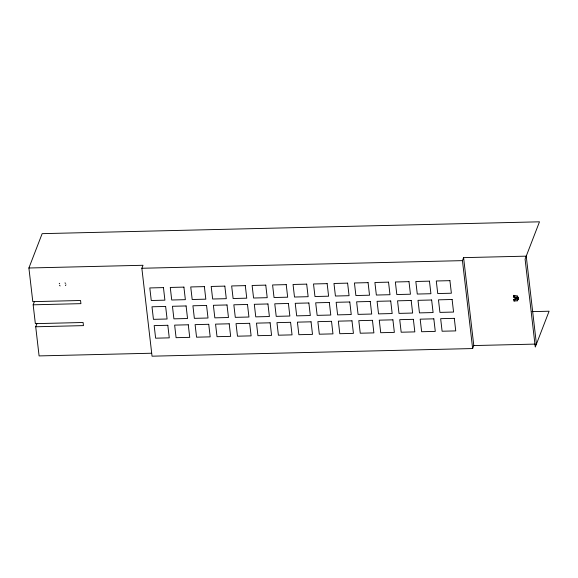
<?xml version="1.0" encoding="UTF-8"?>
<svg xmlns="http://www.w3.org/2000/svg" width="578" height="578" viewBox="0 0 578 578"><rect width="100%" height="100%" fill="white"/><g stroke="black" fill="none" stroke-linecap="round" stroke-linejoin="round"><path stroke-width="0.87" d="M513.394 296.861L513.878 295.351L517.252 295.994L518.307 297.721L516.465 298.443L513.394 296.861L515.085 297.258M517.252 295.994L516.465 298.443L513.878 295.351M517.989 299.007L518.163 298.515M151.393 353.237L39.087 355.911L35.713 326.78L83.456 325.616L83.095 322.495L35.352 323.651L33.163 304.808L80.913 303.652L80.544 300.502L32.801 301.658L28.9 267.997L42.151 233.656L539.484 221.815L525.084 259.139L535.271 347.06L549.1 311.224L531.948 311.629M33.163 304.808L34.463 301.449M35.713 326.78L37.006 323.427M536.427 344.069L526.233 256.155L463.599 257.644L473.787 345.565L472.638 348.548L152.043 356.185L141.856 268.264L143.004 265.28L28.9 267.997M472.638 348.548L462.451 260.635L463.599 257.644M513.943 299.39L513.517 299.57L514.044 301.037L517.404 300.791L518.228 298.956M65.957 284.81L65.365 285.597M514.044 301.037L516.869 298.234M59.686 283.285L59.245 283.697M515.193 298.898L513.517 299.57L516.544 298.414L518.415 299.281L517.382 298.58M141.856 268.264L462.451 260.635M473.787 345.565L535.531 344.091M65.711 283.285L64.938 282.953M60.112 285.929L59.491 285.214M518.119 297.316L518.307 297.721M516.544 298.414L517.404 300.791M163.451 287.606L149.803 287.938L151.263 300.495L164.903 300.17L163.451 287.606M183.912 287.114L170.272 287.439L171.724 300.004L185.365 299.671L183.912 287.114M204.374 286.616L190.733 286.948L192.185 299.505L205.826 299.173L204.374 286.616M224.835 286.117L211.194 286.45L212.653 299.007L226.294 298.681L224.835 286.117M245.296 285.626L231.655 285.951L233.115 298.515L246.755 298.183L245.296 285.626M265.764 285.127L252.116 285.46L253.576 298.017L267.217 297.684L265.764 285.127M286.226 284.629L272.585 284.961L274.037 297.518L287.678 297.193L286.226 284.629M306.687 284.13L293.046 284.463L294.498 297.027L308.139 296.695L306.687 284.13M327.148 283.639L313.507 283.971L314.967 296.528L328.607 296.196L327.148 283.639M347.609 283.141L333.968 283.473L335.428 296.03L349.069 295.698L347.609 283.141M368.078 282.642L354.43 282.974L355.889 295.539L369.53 295.206L368.078 282.642M388.539 282.151L374.898 282.483L376.35 295.04L389.991 294.708L388.539 282.151M409 281.652L395.359 281.985L396.811 294.542L410.452 294.209L409 281.652M429.461 281.154L415.82 281.486L417.28 294.05L430.921 293.718L429.461 281.154M449.922 280.662L436.282 280.987L437.741 293.552L451.382 293.219L449.922 280.662M165.633 306.448L151.992 306.781L153.445 319.338L167.085 319.005L165.633 306.448M186.094 305.95L172.454 306.282L173.906 318.839L187.547 318.514L186.094 305.95M206.556 305.451L192.915 305.784L194.367 318.348L208.015 318.016L206.556 305.451M227.017 304.96L213.376 305.292L214.835 317.849L228.476 317.517L227.017 304.96M247.485 304.462L233.837 304.794L235.297 317.351L248.937 317.019L247.485 304.462M267.946 303.963L254.306 304.295L255.758 316.86L269.399 316.527L267.946 303.963M288.408 303.472L274.767 303.804L276.219 316.361L289.86 316.029L288.408 303.472M308.869 302.973L295.228 303.305L296.68 315.863L310.328 315.53L308.869 302.973M329.33 302.475L315.689 302.807L317.149 315.364L330.789 315.039L329.33 302.475M349.798 301.983L336.15 302.308L337.61 314.873L351.251 314.54L349.798 301.983M370.26 301.485L356.619 301.817L358.071 314.374L371.712 314.042L370.26 301.485M390.721 300.986L377.08 301.319L378.532 313.876L392.173 313.551L390.721 300.986M411.182 300.495L397.541 300.82L398.993 313.384L412.641 313.052L411.182 300.495M431.643 299.996L418.002 300.329L419.462 312.886L433.103 312.554L431.643 299.996M452.112 299.498L438.464 299.83L439.923 312.387L453.564 312.062L452.112 299.498M167.815 325.284L154.174 325.616L155.627 338.181L169.267 337.848L167.815 325.284M188.276 324.793L174.635 325.118L176.088 337.682L189.736 337.35L188.276 324.793M208.737 324.294L195.097 324.626L196.556 337.184L210.197 336.851L208.737 324.294M229.206 323.796L215.558 324.128L217.017 336.685L230.658 336.36L229.206 323.796M249.667 323.304L236.026 323.629L237.479 336.194L251.119 335.861L249.667 323.304M270.128 322.806L256.488 323.138L257.94 335.695L271.581 335.363L270.128 322.806M290.589 322.307L276.949 322.64L278.401 335.197L292.049 334.872L290.589 322.307M311.051 321.816L297.41 322.141L298.869 334.705L312.51 334.373L311.051 321.816M331.519 321.317L317.871 321.65L319.331 334.207L332.971 333.874L331.519 321.317M351.98 320.819L338.34 321.151L339.792 333.708L353.433 333.383L351.98 320.819M372.442 320.32L358.801 320.653L360.253 333.217L373.894 332.885L372.442 320.32M392.903 319.829L379.262 320.161L380.714 332.718L394.362 332.386L392.903 319.829M413.364 319.331L399.723 319.663L401.183 332.22L414.823 331.888L413.364 319.331M433.832 318.832L420.184 319.164L421.644 331.729L435.285 331.396L433.832 318.832M454.294 318.341L440.653 318.673L442.105 331.23L455.746 330.898L454.294 318.341"/></g></svg>
